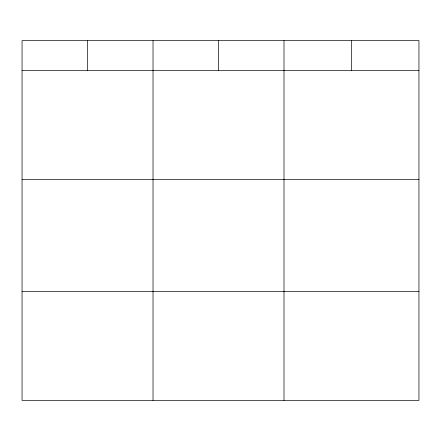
<?xml version="1.0" encoding="UTF-8"?>
<svg xmlns="http://www.w3.org/2000/svg" width="441" height="441" viewBox="0 0 441 441"><rect width="100%" height="100%" fill="white"/><g stroke="black" fill="none" stroke-linecap="round" stroke-linejoin="round"><path stroke-width="0.66" d="M418.95 179.404L418.95 40.616L22.05 40.616L22.05 400.384L418.95 400.384L418.95 179.404L22.05 179.404M22.05 70.56L418.95 70.56M22.05 291.54L418.95 291.54M351.477 40.616L351.477 70.56M284.004 40.616L284.004 400.384M218.516 40.616L218.516 70.56M153.027 40.616L153.027 400.384M87.539 40.616L87.539 70.56"/></g></svg>
